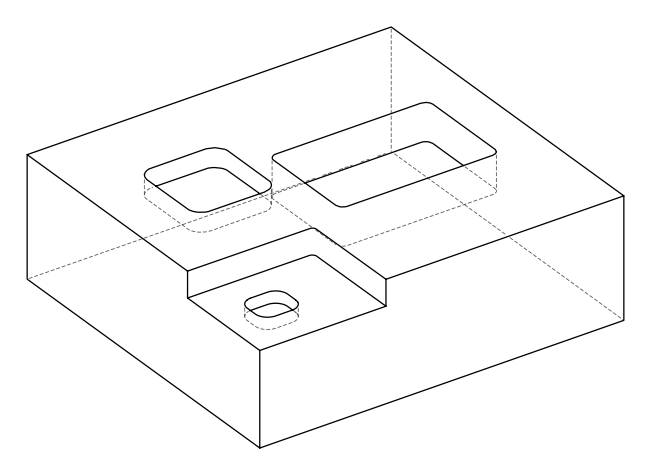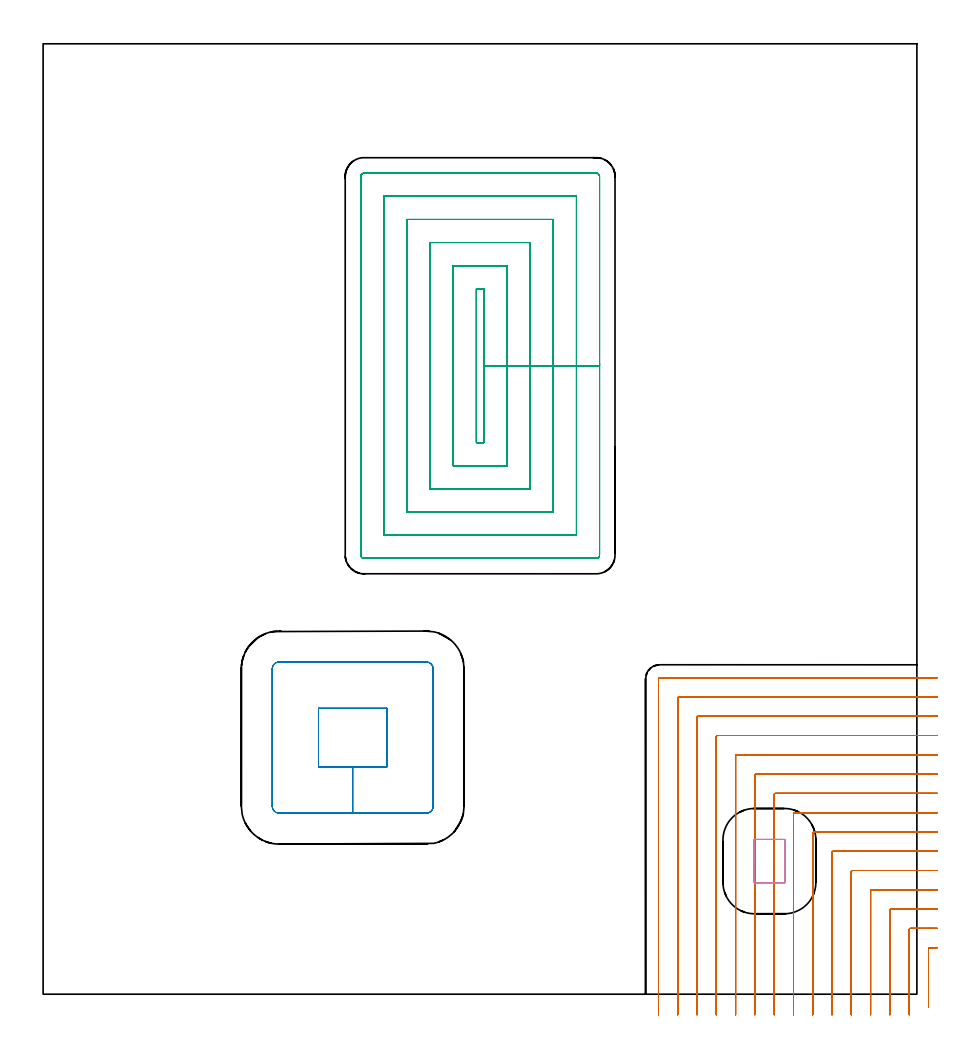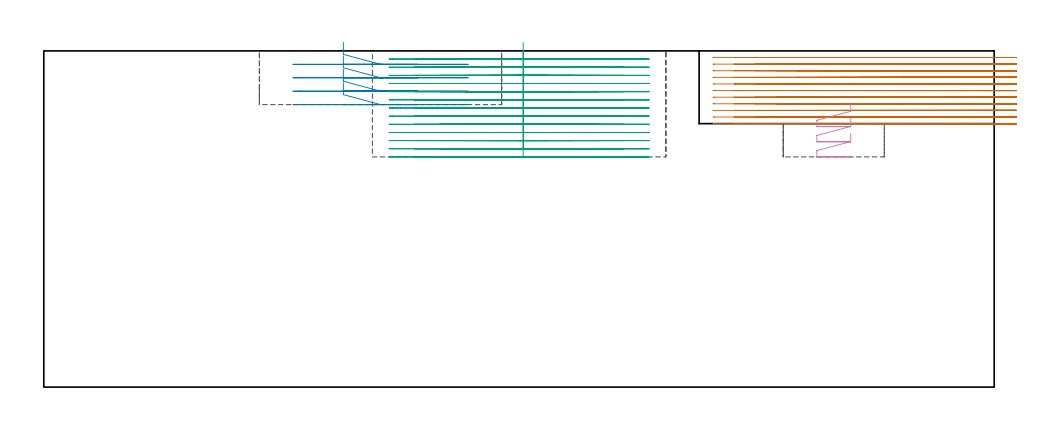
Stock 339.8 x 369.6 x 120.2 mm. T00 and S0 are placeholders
(PLAN: 4 operations, 3 tool changes, 102.8 min)
(1 MILL_CORNER_NOTCH_RECTANGULAR | CORNER_NOTCH_RECTANGULAR | NXT0201_013 | Follow Part, ap 2.5, ae 75% | 48.68 min | 351234 mm3)
(2 MILL_RECTANGULAR_POCKET | POCKET_RECTANGULAR_STRAIGHT | UGT0201_106 | Follow Part, ap 6, ae 75% | 3.34 min | 134135 mm3)
(3 MILL_RECTANGULAR_POCKET_1 | POCKET_RECTANGULAR_STRAIGHT_1 | NXT0201_011 | Follow Part, ap 3, ae 75% | 50.04 min | 641629 mm3)
(4 MILL_RECTANGULAR_POCKET_2 | POCKET_RECTANGULAR_STRAIGHT_2 | UGT0201_106 | Follow Part, ap 6, ae 75% | 0.75 min | 16006 mm3)
(TOOL NXT0201_013 | ENDMILL 10mm | D10 FL30 Z4)
(TOOL UGT0201_106 | End Mill 24 mm | D24 FL25 Z2)
(TOOL NXT0201_011 | ENDMILL 12mm [2P460-1200-NA 1630] | D12 FL38 Z6)
(OP 1 MILL_CORNER_NOTCH_RECTANGULAR)
G17 G21 G94 G90
T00 M6
G54
G17 G0 G90 X347.8 Y18.1 S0 M3
G43 Z130.2 H0
Z117.836
G94 G1 X344.8 F250.
G3 X344.3 Y17.607 R0.5 F500.
G1 Y-2.179
Y-5.179 F250.
G0 Z130.2
X347.8 Y25.6
Z117.836
G1 X344.8
X337.294 F500.
G3 X336.8 Y25.106 R0.5
G1 Y-5.
Y-8. F250.
G0 Z130.2
X347.8 Y33.1
Z117.836
G1 X344.8
X329.794 F500.
G3 X329.3 Y32.606 R0.5
G1 Y-5.
Y-8. F250.
G0 Z130.2
X347.8 Y40.6
Z117.836
G1 X344.8
X322.294 F500.
G3 X321.8 Y40.106 R0.5
G1 Y-5.
Y-8. F250.
G0 Z130.2
X347.8 Y48.1
Z117.836
G1 X344.8
X314.794 F500.
G3 X314.3 Y47.606 R0.5
G1 Y-5.
Y-8. F250.
G0 Z130.2
X347.8 Y55.6
Z117.836
G1 X344.8
X307.295 F500.
G3 X306.8 Y55.105 R0.5
G1 Y-5.
Y-8. F250.
G0 Z130.2
X347.8 Y63.1
Z117.836
G1 X344.8
X299.795 F500.
G3 X299.3 Y62.605 R0.5
G1 Y-5.
Y-8. F250.
G0 Z130.2
X347.8 Y70.6
Z117.836
G1 X344.8
X292.295 F500.
G3 X291.8 Y70.105 R0.5
G1 Y-5.
Y-8. F250.
G0 Z130.2
X347.8 Y78.1
Z117.836
G1 X344.8
X284.796 F500.
G3 X284.3 Y77.604 R0.5
G1 Y-5.
Y-8. F250.
G0 Z130.2
X347.8 Y85.6
Z117.836
G1 X344.8
X277.296 F500.
G3 X276.8 Y85.104 R0.5
G1 Y-5.
Y-8. F250.
G0 Z130.2
X347.8 Y93.1
Z117.836
G1 X344.8
X269.796 F500.
G3 X269.3 Y92.604 R0.5
G1 Y-5.
Y-8. F250.
G0 Z130.2
X347.8 Y100.6
Z117.836
G1 X344.8
X262.296 F500.
G3 X261.8 Y100.104 R0.5
G1 Y-5.
Y-8. F250.
G0 Z130.2
X347.8 Y108.1
Z117.836
G1 X344.8
X254.796 F500.
G3 X254.3 Y107.604 R0.5
G1 Y-5.
Y-8. F250.
G0 Z130.2
X347.8 Y115.6
Z117.836
G1 X344.8
X247.297 F500.
G3 X246.8 Y115.103 R0.5
G1 Y-5.
Y-8. F250.
G0 Z130.2
X347.8 Y123.1
Z117.836
G1 X344.8
X239.797 F500.
G3 X239.3 Y122.603 R0.5
G1 Y-5.
Y-8. F250.
G0 Z130.2
X347.8 Y18.1
Z115.473
G1 X344.8
G3 X344.3 Y17.607 R0.5 F500.
G1 Y-2.179
Y-5.179 F250.
G0 Z130.2
X347.8 Y25.6
Z115.473
G1 X344.8
X337.293 F500.
G3 X336.8 Y25.107 R0.5
G1 Y-5.
Y-8. F250.
G0 Z130.2
X347.8 Y33.1
Z115.473
G1 X344.8
X329.794 F500.
G3 X329.3 Y32.606 R0.5
G1 Y-5.
Y-8. F250.
G0 Z130.2
X347.8 Y40.6
Z115.473
G1 X344.8
X322.294 F500.
G3 X321.8 Y40.106 R0.5
G1 Y-5.
Y-8. F250.
G0 Z130.2
X347.8 Y48.1
Z115.473
G1 X344.8
X314.794 F500.
G3 X314.3 Y47.606 R0.5
G1 Y-5.
Y-8. F250.
G0 Z130.2
X347.8 Y55.6
Z115.473
G1 X344.8
X307.295 F500.
G3 X306.8 Y55.105 R0.5
G1 Y-5.
Y-8. F250.
G0 Z130.2
X347.8 Y63.1
Z115.473
G1 X344.8
X299.795 F500.
G3 X299.3 Y62.605 R0.5
G1 Y-5.
Y-8. F250.
G0 Z130.2
X347.8 Y70.6
Z115.473
G1 X344.8
X292.295 F500.
G3 X291.8 Y70.105 R0.5
G1 Y-5.
Y-8. F250.
G0 Z130.2
X347.8 Y78.1
Z115.473
G1 X344.8
X284.795 F500.
G3 X284.3 Y77.605 R0.5
G1 Y-5.
Y-8. F250.
G0 Z130.2
X347.8 Y85.6
Z115.473
G1 X344.8
X277.296 F500.
G3 X276.8 Y85.104 R0.5
G1 Y-5.
Y-8. F250.
G0 Z130.2
X347.8 Y93.1
Z115.473
G1 X344.8
X269.796 F500.
G3 X269.3 Y92.604 R0.5
G1 Y-5.
Y-8. F250.
G0 Z130.2
X347.8 Y100.6
Z115.473
G1 X344.8
X262.296 F500.
G3 X261.8 Y100.104 R0.5
G1 Y-5.
Y-8. F250.
G0 Z130.2
X347.8 Y108.1
Z115.473
G1 X344.8
X254.796 F500.
G3 X254.3 Y107.604 R0.5
G1 Y-5.
Y-8. F250.
G0 Z130.2
X347.8 Y115.6
Z115.473
G1 X344.8
X247.297 F500.
G3 X246.8 Y115.103 R0.5
G1 Y-5.
Y-8. F250.
G0 Z130.2
X347.8 Y123.1
Z115.473
G1 X344.8
X239.797 F500.
G3 X239.3 Y122.603 R0.5
G1 Y-5.
Y-8. F250.
G0 Z130.2
X347.8 Y18.1
Z113.109
G1 X344.8
G3 X344.3 Y17.607 R0.5 F500.
G1 Y-2.179
Y-5.179 F250.
G0 Z130.2
X347.8 Y25.6
Z113.109
G1 X344.8
X337.293 F500.
G3 X336.8 Y25.107 R0.5
G1 Y-5.
Y-8. F250.
G0 Z130.2
X347.8 Y33.1
Z113.109
G1 X344.8
X329.794 F500.
G3 X329.3 Y32.606 R0.5
G1 Y-5.
Y-8. F250.
G0 Z130.2
X347.8 Y40.6
Z113.109
G1 X344.8
X322.294 F500.
G3 X321.8 Y40.106 R0.5
G1 Y-5.
Y-8. F250.
G0 Z130.2
X347.8 Y48.1
Z113.109
G1 X344.8
X314.794 F500.
G3 X314.3 Y47.606 R0.5
G1 Y-5.
Y-8. F250.
G0 Z130.2
X347.8 Y55.6
Z113.109
G1 X344.8
X307.295 F500.
G3 X306.8 Y55.105 R0.5
G1 Y-5.
Y-8. F250.
G0 Z130.2
X347.8 Y63.1
Z113.109
G1 X344.8
X299.795 F500.
G3 X299.3 Y62.605 R0.5
G1 Y-5.
Y-8. F250.
G0 Z130.2
X347.8 Y70.6
Z113.109
G1 X344.8
X292.295 F500.
G3 X291.8 Y70.105 R0.5
G1 Y-5.
Y-8. F250.
G0 Z130.2
X347.8 Y78.1
Z113.109
G1 X344.8
X284.795 F500.
G3 X284.3 Y77.605 R0.5
G1 Y-5.
Y-8. F250.
G0 Z130.2
X347.8 Y85.6
Z113.109
G1 X344.8
X277.296 F500.
G3 X276.8 Y85.104 R0.5
G1 Y-5.
Y-8. F250.
G0 Z130.2
X347.8 Y93.1
Z113.109
G1 X344.8
X269.796 F500.
G3 X269.3 Y92.604 R0.5
G1 Y-5.
Y-8. F250.
G0 Z130.2
X347.8 Y100.6
Z113.109
G1 X344.8
X262.296 F500.
G3 X261.8 Y100.104 R0.5
G1 Y-5.
Y-8. F250.
G0 Z130.2
X347.8 Y108.1
Z113.109
G1 X344.8
X254.796 F500.
G3 X254.3 Y107.604 R0.5
G1 Y-5.
Y-8. F250.
G0 Z130.2
X347.8 Y115.6
Z113.109
G1 X344.8
X247.297 F500.
G3 X246.8 Y115.103 R0.5
G1 Y-5.
Y-8. F250.
G0 Z130.2
X347.8 Y123.1
Z113.109
G1 X344.8
X239.797 F500.
G3 X239.3 Y122.603 R0.5
G1 Y-5.
Y-8. F250.
G0 Z130.2
X347.8 Y18.1
Z110.745
G1 X344.8
G3 X344.3 Y17.607 R0.5 F500.
G1 Y-2.179
Y-5.179 F250.
G0 Z130.2
X347.8 Y25.6
Z110.745
G1 X344.8
X337.293 F500.
G3 X336.8 Y25.107 R0.5
G1 Y-5.
Y-8. F250.
G0 Z130.2
X347.8 Y33.1
Z110.745
G1 X344.8
X329.794 F500.
G3 X329.3 Y32.606 R0.5
G1 Y-5.
Y-8. F250.
G0 Z130.2
X347.8 Y40.6
Z110.745
G1 X344.8
X322.294 F500.
G3 X321.8 Y40.106 R0.5
G1 Y-5.
Y-8. F250.
G0 Z130.2
X347.8 Y48.1
Z110.745
G1 X344.8
X314.794 F500.
G3 X314.3 Y47.606 R0.5
G1 Y-5.
Y-8. F250.
G0 Z130.2
X347.8 Y55.6
Z110.745
G1 X344.8
X307.295 F500.
G3 X306.8 Y55.105 R0.5
G1 Y-5.
Y-8. F250.
G0 Z130.2
X347.8 Y63.1
Z110.745
G1 X344.8
X299.795 F500.
G3 X299.3 Y62.605 R0.5
G1 Y-5.
Y-8. F250.
G0 Z130.2
X347.8 Y70.6
Z110.745
G1 X344.8
X292.295 F500.
G3 X291.8 Y70.105 R0.5
G1 Y-5.
Y-8. F250.
G0 Z130.2
X347.8 Y78.1
Z110.745
G1 X344.8
X284.795 F500.
G3 X284.3 Y77.605 R0.5
G1 Y-5.
Y-8. F250.
G0 Z130.2
X347.8 Y85.6
Z110.745
G1 X344.8
X277.296 F500.
G3 X276.8 Y85.104 R0.5
G1 Y-5.
Y-8. F250.
G0 Z130.2
X347.8 Y93.1
Z110.745
G1 X344.8
X269.796 F500.
G3 X269.3 Y92.604 R0.5
G1 Y-5.
Y-8. F250.
G0 Z130.2
X347.8 Y100.6
Z110.745
G1 X344.8
X262.296 F500.
G3 X261.8 Y100.104 R0.5
G1 Y-5.
Y-8. F250.
G0 Z130.2
X347.8 Y108.1
Z110.745
G1 X344.8
X254.796 F500.
G3 X254.3 Y107.604 R0.5
G1 Y-5.
Y-8. F250.
G0 Z130.2
X347.8 Y115.6
Z110.745
G1 X344.8
X247.297 F500.
G3 X246.8 Y115.103 R0.5
G1 Y-5.
Y-8. F250.
G0 Z130.2
X347.8 Y123.1
Z110.745
G1 X344.8
X239.797 F500.
G3 X239.3 Y122.603 R0.5
G1 Y-5.
Y-8. F250.
G0 Z130.2
X347.8 Y18.1
Z108.382
G1 X344.8
G3 X344.3 Y17.607 R0.5 F500.
G1 Y-2.179
Y-5.179 F250.
G0 Z130.2
X347.8 Y25.6
Z108.382
G1 X344.8
X337.293 F500.
G3 X336.8 Y25.107 R0.5
G1 Y-5.
Y-8. F250.
G0 Z130.2
X347.8 Y33.1
Z108.382
G1 X344.8
X329.794 F500.
G3 X329.3 Y32.606 R0.5
G1 Y-5.
Y-8. F250.
G0 Z130.2
X347.8 Y40.6
Z108.382
G1 X344.8
X322.294 F500.
G3 X321.8 Y40.106 R0.5
G1 Y-5.
Y-8. F250.
G0 Z130.2
X347.8 Y48.1
Z108.382
G1 X344.8
X314.794 F500.
G3 X314.3 Y47.606 R0.5
G1 Y-5.
Y-8. F250.
G0 Z130.2
X347.8 Y55.6
Z108.382
G1 X344.8
X307.295 F500.
G3 X306.8 Y55.105 R0.5
G1 Y-5.
Y-8. F250.
G0 Z130.2
X347.8 Y63.1
Z108.382
G1 X344.8
X299.795 F500.
G3 X299.3 Y62.605 R0.5
G1 Y-5.
Y-8. F250.
G0 Z130.2
X347.8 Y70.6
Z108.382
G1 X344.8
X292.295 F500.
G3 X291.8 Y70.105 R0.5
G1 Y-5.
Y-8. F250.
G0 Z130.2
X347.8 Y78.1
Z108.382
G1 X344.8
X284.795 F500.
G3 X284.3 Y77.605 R0.5
G1 Y-5.
Y-8. F250.
G0 Z130.2
X347.8 Y85.6
Z108.382
G1 X344.8
X277.296 F500.
G3 X276.8 Y85.104 R0.5
G1 Y-5.
Y-8. F250.
G0 Z130.2
X347.8 Y93.1
Z108.382
G1 X344.8
X269.796 F500.
G3 X269.3 Y92.604 R0.5
G1 Y-5.
Y-8. F250.
G0 Z130.2
X347.8 Y100.6
Z108.382
G1 X344.8
X262.296 F500.
G3 X261.8 Y100.104 R0.5
G1 Y-5.
Y-8. F250.
G0 Z130.2
X347.8 Y108.1
Z108.382
G1 X344.8
X254.796 F500.
G3 X254.3 Y107.604 R0.5
G1 Y-5.
Y-8. F250.
G0 Z130.2
X347.8 Y115.6
Z108.382
G1 X344.8
X247.297 F500.
G3 X246.8 Y115.103 R0.5
G1 Y-5.
Y-8. F250.
G0 Z130.2
X347.8 Y123.1
Z108.382
G1 X344.8
X239.797 F500.
G3 X239.3 Y122.603 R0.5
G1 Y-5.
Y-8. F250.
G0 Z130.2
X347.8 Y18.1
Z106.018
G1 X344.8
G3 X344.3 Y17.607 R0.5 F500.
G1 Y-2.179
Y-5.179 F250.
G0 Z130.2
X347.8 Y25.6
Z106.018
G1 X344.8
X337.293 F500.
G3 X336.8 Y25.107 R0.5
G1 Y-5.
Y-8. F250.
G0 Z130.2
X347.8 Y33.1
Z106.018
G1 X344.8
X329.794 F500.
G3 X329.3 Y32.606 R0.5
G1 Y-5.
Y-8. F250.
G0 Z130.2
X347.8 Y40.6
Z106.018
G1 X344.8
X322.294 F500.
G3 X321.8 Y40.106 R0.5
G1 Y-5.
Y-8. F250.
G0 Z130.2
X347.8 Y48.1
Z106.018
G1 X344.8
X314.794 F500.
G3 X314.3 Y47.606 R0.5
G1 Y-5.
Y-8. F250.
G0 Z130.2
X347.8 Y55.6
Z106.018
G1 X344.8
X307.295 F500.
G3 X306.8 Y55.105 R0.5
G1 Y-5.
Y-8. F250.
G0 Z130.2
X347.8 Y63.1
Z106.018
G1 X344.8
X299.795 F500.
G3 X299.3 Y62.605 R0.5
G1 Y-5.
Y-8. F250.
G0 Z130.2
X347.8 Y70.6
Z106.018
G1 X344.8
X292.295 F500.
G3 X291.8 Y70.105 R0.5
G1 Y-5.
Y-8. F250.
G0 Z130.2
X347.8 Y78.1
Z106.018
G1 X344.8
X284.795 F500.
G3 X284.3 Y77.605 R0.5
G1 Y-5.
Y-8. F250.
G0 Z130.2
X347.8 Y85.6
Z106.018
G1 X344.8
X277.296 F500.
G3 X276.8 Y85.104 R0.5
G1 Y-5.
Y-8. F250.
G0 Z130.2
X347.8 Y93.1
Z106.018
G1 X344.8
X269.796 F500.
G3 X269.3 Y92.604 R0.5
G1 Y-5.
Y-8. F250.
G0 Z130.2
X347.8 Y100.6
Z106.018
G1 X344.8
X262.296 F500.
G3 X261.8 Y100.104 R0.5
G1 Y-5.
Y-8. F250.
G0 Z130.2
X347.8 Y108.1
Z106.018
G1 X344.8
X254.796 F500.
G3 X254.3 Y107.604 R0.5
G1 Y-5.
Y-8. F250.
G0 Z130.2
X347.8 Y115.6
Z106.018
G1 X344.8
X247.297 F500.
G3 X246.8 Y115.103 R0.5
G1 Y-5.
Y-8. F250.
G0 Z130.2
X347.8 Y123.1
Z106.018
G1 X344.8
X239.797 F500.
G3 X239.3 Y122.603 R0.5
G1 Y-5.
Y-8. F250.
G0 Z130.2
X347.8 Y18.1
Z103.655
G1 X344.8
G3 X344.3 Y17.607 R0.5 F500.
G1 Y-2.179
Y-5.179 F250.
G0 Z130.2
X347.8 Y25.6
Z103.655
G1 X344.8
X337.293 F500.
G3 X336.8 Y25.107 R0.5
G1 Y-5.
Y-8. F250.
G0 Z130.2
X347.8 Y33.1
Z103.655
G1 X344.8
X329.794 F500.
G3 X329.3 Y32.606 R0.5
G1 Y-5.
Y-8. F250.
G0 Z130.2
X347.8 Y40.6
Z103.655
G1 X344.8
X322.294 F500.
G3 X321.8 Y40.106 R0.5
G1 Y-5.
Y-8. F250.
G0 Z130.2
X347.8 Y48.1
Z103.655
G1 X344.8
X314.794 F500.
G3 X314.3 Y47.606 R0.5
G1 Y-5.
Y-8. F250.
G0 Z130.2
X347.8 Y55.6
Z103.655
G1 X344.8
X307.295 F500.
G3 X306.8 Y55.105 R0.5
G1 Y-5.
Y-8. F250.
G0 Z130.2
X347.8 Y63.1
Z103.655
G1 X344.8
X299.795 F500.
G3 X299.3 Y62.605 R0.5
G1 Y-5.
Y-8. F250.
G0 Z130.2
X347.8 Y70.6
Z103.655
G1 X344.8
X292.295 F500.
G3 X291.8 Y70.105 R0.5
G1 Y-5.
Y-8. F250.
G0 Z130.2
X347.8 Y78.1
Z103.655
G1 X344.8
X284.795 F500.
G3 X284.3 Y77.605 R0.5
G1 Y-5.
Y-8. F250.
G0 Z130.2
X347.8 Y85.6
Z103.655
G1 X344.8
X277.296 F500.
G3 X276.8 Y85.104 R0.5
G1 Y-5.
Y-8. F250.
G0 Z130.2
X347.8 Y93.1
Z103.655
G1 X344.8
X269.796 F500.
G3 X269.3 Y92.604 R0.5
G1 Y-5.
Y-8. F250.
G0 Z130.2
X347.8 Y100.6
Z103.655
G1 X344.8
X262.296 F500.
G3 X261.8 Y100.104 R0.5
G1 Y-5.
Y-8. F250.
G0 Z130.2
X347.8 Y108.1
Z103.655
G1 X344.8
X254.796 F500.
G3 X254.3 Y107.604 R0.5
G1 Y-5.
Y-8. F250.
G0 Z130.2
X347.8 Y115.6
Z103.655
G1 X344.8
X247.297 F500.
G3 X246.8 Y115.103 R0.5
G1 Y-5.
Y-8. F250.
G0 Z130.2
X347.8 Y123.1
Z103.655
G1 X344.8
X239.797 F500.
G3 X239.3 Y122.603 R0.5
G1 Y-5.
Y-8. F250.
G0 Z130.2
X347.8 Y18.1
Z101.291
G1 X344.8
G3 X344.3 Y17.607 R0.5 F500.
G1 Y-2.179
Y-5.179 F250.
G0 Z130.2
X347.8 Y25.6
Z101.291
G1 X344.8
X337.293 F500.
G3 X336.8 Y25.107 R0.5
G1 Y-5.
Y-8. F250.
G0 Z130.2
X347.8 Y33.1
Z101.291
G1 X344.8
X329.794 F500.
G3 X329.3 Y32.606 R0.5
G1 Y-5.
Y-8. F250.
G0 Z130.2
X347.8 Y40.6
Z101.291
G1 X344.8
X322.294 F500.
G3 X321.8 Y40.106 R0.5
G1 Y-5.
Y-8. F250.
G0 Z130.2
X347.8 Y48.1
Z101.291
G1 X344.8
X314.794 F500.
G3 X314.3 Y47.606 R0.5
G1 Y-5.
Y-8. F250.
G0 Z130.2
X347.8 Y55.6
Z101.291
G1 X344.8
X307.295 F500.
G3 X306.8 Y55.105 R0.5
G1 Y-5.
Y-8. F250.
G0 Z130.2
X347.8 Y63.1
Z101.291
G1 X344.8
X299.795 F500.
G3 X299.3 Y62.605 R0.5
G1 Y-5.
Y-8. F250.
G0 Z130.2
X347.8 Y70.6
Z101.291
G1 X344.8
X292.295 F500.
G3 X291.8 Y70.105 R0.5
G1 Y-5.
Y-8. F250.
G0 Z130.2
X347.8 Y78.1
Z101.291
G1 X344.8
X284.795 F500.
G3 X284.3 Y77.605 R0.5
G1 Y-5.
Y-8. F250.
G0 Z130.2
X347.8 Y85.6
Z101.291
G1 X344.8
X277.296 F500.
G3 X276.8 Y85.104 R0.5
G1 Y-5.
Y-8. F250.
G0 Z130.2
X347.8 Y93.1
Z101.291
G1 X344.8
X269.796 F500.
G3 X269.3 Y92.604 R0.5
G1 Y-5.
Y-8. F250.
G0 Z130.2
X347.8 Y100.6
Z101.291
G1 X344.8
X262.296 F500.
G3 X261.8 Y100.104 R0.5
G1 Y-5.
Y-8. F250.
G0 Z130.2
X347.8 Y108.1
Z101.291
G1 X344.8
X254.796 F500.
G3 X254.3 Y107.604 R0.5
G1 Y-5.
Y-8. F250.
G0 Z130.2
X347.8 Y115.6
Z101.291
G1 X344.8
X247.297 F500.
G3 X246.8 Y115.103 R0.5
G1 Y-5.
Y-8. F250.
G0 Z130.2
X347.8 Y123.1
Z101.291
G1 X344.8
X239.797 F500.
G3 X239.3 Y122.603 R0.5
G1 Y-5.
Y-8. F250.
G0 Z130.2
X347.8 Y18.1
Z98.927
G1 X344.8
G3 X344.3 Y17.607 R0.5 F500.
G1 Y-2.179
Y-5.179 F250.
G0 Z130.2
X347.8 Y25.6
Z98.927
G1 X344.8
X337.293 F500.
G3 X336.8 Y25.107 R0.5
G1 Y-5.
Y-8. F250.
G0 Z130.2
X347.8 Y33.1
Z98.927
G1 X344.8
X329.794 F500.
G3 X329.3 Y32.606 R0.5
G1 Y-5.
Y-8. F250.
G0 Z130.2
X347.8 Y40.6
Z98.927
G1 X344.8
X322.294 F500.
G3 X321.8 Y40.106 R0.5
G1 Y-5.
Y-8. F250.
G0 Z130.2
X347.8 Y48.1
Z98.927
G1 X344.8
X314.794 F500.
G3 X314.3 Y47.606 R0.5
G1 Y-5.
Y-8. F250.
G0 Z130.2
X347.8 Y55.6
Z98.927
G1 X344.8
X307.295 F500.
G3 X306.8 Y55.105 R0.5
G1 Y-5.
Y-8. F250.
G0 Z130.2
X347.8 Y63.1
Z98.927
G1 X344.8
X299.795 F500.
G3 X299.3 Y62.605 R0.5
G1 Y-5.
Y-8. F250.
G0 Z130.2
X347.8 Y70.6
Z98.927
G1 X344.8
X292.295 F500.
G3 X291.8 Y70.105 R0.5
G1 Y-5.
Y-8. F250.
G0 Z130.2
X347.8 Y78.1
Z98.927
G1 X344.8
X284.795 F500.
G3 X284.3 Y77.605 R0.5
G1 Y-5.
Y-8. F250.
G0 Z130.2
X347.8 Y85.6
Z98.927
G1 X344.8
X277.296 F500.
G3 X276.8 Y85.104 R0.5
G1 Y-5.
Y-8. F250.
G0 Z130.2
X347.8 Y93.1
Z98.927
G1 X344.8
X269.796 F500.
G3 X269.3 Y92.604 R0.5
G1 Y-5.
Y-8. F250.
G0 Z130.2
X347.8 Y100.6
Z98.927
G1 X344.8
X262.296 F500.
G3 X261.8 Y100.104 R0.5
G1 Y-5.
Y-8. F250.
G0 Z130.2
X347.8 Y108.1
Z98.927
G1 X344.8
X254.796 F500.
G3 X254.3 Y107.604 R0.5
G1 Y-5.
Y-8. F250.
G0 Z130.2
X347.8 Y115.6
Z98.927
G1 X344.8
X247.297 F500.
G3 X246.8 Y115.103 R0.5
G1 Y-5.
Y-8. F250.
G0 Z130.2
X347.8 Y123.1
Z98.927
G1 X344.8
X239.797 F500.
G3 X239.3 Y122.603 R0.5
G1 Y-5.
Y-8. F250.
G0 Z130.2
X347.8 Y18.1
Z96.564
G1 X344.8
G3 X344.3 Y17.607 R0.5 F500.
G1 Y-2.179
Y-5.179 F250.
G0 Z130.2
X347.8 Y25.6
Z96.564
G1 X344.8
X337.293 F500.
G3 X336.8 Y25.107 R0.5
G1 Y-5.
Y-8. F250.
G0 Z130.2
X347.8 Y33.1
Z96.564
G1 X344.8
X329.794 F500.
G3 X329.3 Y32.606 R0.5
G1 Y-5.
Y-8. F250.
G0 Z130.2
X347.8 Y40.6
Z96.564
G1 X344.8
X322.294 F500.
G3 X321.8 Y40.106 R0.5
G1 Y-5.
Y-8. F250.
G0 Z130.2
X347.8 Y48.1
Z96.564
G1 X344.8
X314.794 F500.
G3 X314.3 Y47.606 R0.5
G1 Y-5.
Y-8. F250.
G0 Z130.2
X347.8 Y55.6
Z96.564
G1 X344.8
X307.295 F500.
G3 X306.8 Y55.105 R0.5
G1 Y-5.
Y-8. F250.
G0 Z130.2
X347.8 Y63.1
Z96.564
G1 X344.8
X299.795 F500.
G3 X299.3 Y62.605 R0.5
G1 Y-5.
Y-8. F250.
G0 Z130.2
X347.8 Y70.6
Z96.564
G1 X344.8
X292.295 F500.
G3 X291.8 Y70.105 R0.5
G1 Y-5.
Y-8. F250.
G0 Z130.2
X347.8 Y78.1
Z96.564
G1 X344.8
X284.795 F500.
G3 X284.3 Y77.605 R0.5
G1 Y-5.
Y-8. F250.
G0 Z130.2
X347.8 Y85.6
Z96.564
G1 X344.8
X277.296 F500.
G3 X276.8 Y85.104 R0.5
G1 Y-5.
Y-8. F250.
G0 Z130.2
X347.8 Y93.1
Z96.564
G1 X344.8
X269.796 F500.
G3 X269.3 Y92.604 R0.5
G1 Y-5.
Y-8. F250.
G0 Z130.2
X347.8 Y100.6
Z96.564
G1 X344.8
X262.296 F500.
G3 X261.8 Y100.104 R0.5
G1 Y-5.
Y-8. F250.
G0 Z130.2
X347.8 Y108.1
Z96.564
G1 X344.8
X254.796 F500.
G3 X254.3 Y107.604 R0.5
G1 Y-5.
Y-8. F250.
G0 Z130.2
X347.8 Y115.6
Z96.564
G1 X344.8
X247.297 F500.
G3 X246.8 Y115.103 R0.5
G1 Y-5.
Y-8. F250.
G0 Z130.2
X347.8 Y123.1
Z96.564
G1 X344.8
X239.797 F500.
G3 X239.3 Y122.603 R0.5
G1 Y-5.
Y-8. F250.
G0 Z130.2
X347.8 Y18.1
Z94.2
G1 X344.8
G3 X344.3 Y17.607 R0.5 F500.
G1 Y-2.179
Y-5.179 F250.
G0 Z130.2
X347.8 Y25.6
Z94.2
G1 X344.8
X337.293 F500.
G3 X336.8 Y25.107 R0.5
G1 Y-5.
Y-8. F250.
G0 Z130.2
X347.8 Y33.1
Z94.2
G1 X344.8
X329.794 F500.
G3 X329.3 Y32.606 R0.5
G1 Y-5.
Y-8. F250.
G0 Z130.2
X347.8 Y40.6
Z94.2
G1 X344.8
X322.294 F500.
G3 X321.8 Y40.106 R0.5
G1 Y-5.
Y-8. F250.
G0 Z130.2
X347.8 Y48.1
Z94.2
G1 X344.8
X314.794 F500.
G3 X314.3 Y47.606 R0.5
G1 Y-5.
Y-8. F250.
G0 Z130.2
X347.8 Y55.6
Z94.2
G1 X344.8
X307.295 F500.
G3 X306.8 Y55.105 R0.5
G1 Y-5.
Y-8. F250.
G0 Z130.2
X347.8 Y63.1
Z94.2
G1 X344.8
X299.795 F500.
G3 X299.3 Y62.605 R0.5
G1 Y-5.
Y-8. F250.
G0 Z130.2
X347.8 Y70.6
Z94.2
G1 X344.8
X292.295 F500.
G3 X291.8 Y70.105 R0.5
G1 Y-5.
Y-8. F250.
G0 Z130.2
X347.8 Y78.1
Z94.2
G1 X344.8
X284.795 F500.
G3 X284.3 Y77.605 R0.5
G1 Y-5.
Y-8. F250.
G0 Z130.2
X347.8 Y85.6
Z94.2
G1 X344.8
X277.296 F500.
G3 X276.8 Y85.104 R0.5
G1 Y-5.
Y-8. F250.
G0 Z130.2
X347.8 Y93.1
Z94.2
G1 X344.8
X269.796 F500.
G3 X269.3 Y92.604 R0.5
G1 Y-5.
Y-8. F250.
G0 Z130.2
X347.8 Y100.6
Z94.2
G1 X344.8
X262.296 F500.
G3 X261.8 Y100.104 R0.5
G1 Y-5.
Y-8. F250.
G0 Z130.2
X347.8 Y108.1
Z94.2
G1 X344.8
X254.796 F500.
G3 X254.3 Y107.604 R0.5
G1 Y-5.
Y-8. F250.
G0 Z130.2
X347.8 Y115.6
Z94.2
G1 X344.8
X247.297 F500.
G3 X246.8 Y115.103 R0.5
G1 Y-5.
Y-8. F250.
G0 Z130.2
X347.8 Y123.1
Z94.2
G1 X344.8
X239.797 F500.
G3 X239.3 Y122.603 R0.5
G1 Y-5.
Y-8. F250.
G0 Z130.2
M5
M2
(OP 2 MILL_RECTANGULAR_POCKET)
G17 G21 G94 G90
T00 M6
G54
G17 G0 G90 X107.1 Y104.21 S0 M3
G43 Z130.2 H0
Z123.2
G94 G1 Y88.4 Z118.964 F250.
X120.4 Z115.4
X133.7 F500.
Y111.2
X107.1
Y88.4
X120.4
Y70.4
X149.
G3 X151.7 Y73.1 R2.7
G1 Y126.5
G3 X149. Y129.2 R2.7
G1 X91.8
G3 X89.1 Y126.5 R2.7
G1 Y73.1
G3 X91.8 Y70.4 R2.7
G1 X120.4
X121.4
G0 X107.1 Y104.21 Z118.4
G1 Y88.4 Z114.164 F250.
X120.4 Z110.6
X133.7 F500.
Y111.2
X107.1
Y88.4
X120.4
Y70.4
X149.
G3 X151.7 Y73.1 R2.7
G1 Y126.5
G3 X149. Y129.2 R2.7
G1 X91.8
G3 X89.1 Y126.5 R2.7
G1 Y73.1
G3 X91.8 Y70.4 R2.7
G1 X120.4
X121.4
G0 X107.1 Y104.21 Z113.6
G1 Y88.4 Z109.364 F250.
X120.4 Z105.8
X133.7 F500.
Y111.2
X107.1
Y88.4
X120.4
Y70.4
X149.
G3 X151.7 Y73.1 R2.7
G1 Y126.5
G3 X149. Y129.2 R2.7
G1 X91.8
G3 X89.1 Y126.5 R2.7
G1 Y73.1
G3 X91.8 Y70.4 R2.7
G1 X120.4
X121.4
G0 X107.1 Y104.21 Z108.8
G1 Y88.4 Z104.564 F250.
X120.4 Z101.
X133.7 F500.
Y111.2
X107.1
Y88.4
X120.4
Y70.4
X149.
G3 X151.7 Y73.1 R2.7
G1 Y126.5
G3 X149. Y129.2 R2.7
G1 X91.8
G3 X89.1 Y126.5 R2.7
G1 Y73.1
G3 X91.8 Y70.4 R2.7
G1 X120.4
X121.4
G0 Z130.2
M5
M2
(OP 3 MILL_RECTANGULAR_POCKET_1)
G17 G21 G94 G90
T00 M6
G54
G17 G0 G90 X171.4 Y222.324 S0 M3
G43 Z130.2 H1
Z123.2
G94 G1 Y244.4 Z117.285 F250.
Y274.3 F500.
X168.5
Y214.5
X171.4
Y244.4
X180.4
Y283.3
X159.5
Y205.5
X180.4
Y244.4
X189.4
Y292.3
X150.5
Y196.5
X189.4
Y244.4
X198.4
Y301.3
X141.5
Y187.5
X198.4
Y244.4
X207.4
Y310.3
X132.5
Y178.5
X207.4
Y244.4
X216.4
Y318.
G3 X215.1 Y319.3 R1.3
G1 X124.8
G3 X123.5 Y318. R1.3
G1 Y170.8
G3 X124.8 Y169.5 R1.3
G1 X215.1
G3 X216.4 Y170.8 R1.3
G1 Y244.4
Y245.4
G0 X171.4 Y222.324 Z120.285
G1 Y244.4 Z114.369 F250.
Y274.3 F500.
X168.5
Y214.5
X171.4
Y244.4
X180.4
Y283.3
X159.5
Y205.5
X180.4
Y244.4
X189.4
Y292.3
X150.5
Y196.5
X189.4
Y244.4
X198.4
Y301.3
X141.5
Y187.5
X198.4
Y244.4
X207.4
Y310.3
X132.5
Y178.5
X207.4
Y244.4
X216.4
Y318.
G3 X215.1 Y319.3 R1.3
G1 X124.8
G3 X123.5 Y318. R1.3
G1 Y170.8
G3 X124.8 Y169.5 R1.3
G1 X215.1
G3 X216.4 Y170.8 R1.3
G1 Y244.4
Y245.4
G0 X171.4 Y222.324 Z117.369
G1 Y244.4 Z111.454 F250.
Y274.3 F500.
X168.5
Y214.5
X171.4
Y244.4
X180.4
Y283.3
X159.5
Y205.5
X180.4
Y244.4
X189.4
Y292.3
X150.5
Y196.5
X189.4
Y244.4
X198.4
Y301.3
X141.5
Y187.5
X198.4
Y244.4
X207.4
Y310.3
X132.5
Y178.5
X207.4
Y244.4
X216.4
Y318.
G3 X215.1 Y319.3 R1.3
G1 X124.8
G3 X123.5 Y318. R1.3
G1 Y170.8
G3 X124.8 Y169.5 R1.3
G1 X215.1
G3 X216.4 Y170.8 R1.3
G1 Y244.4
Y245.4
G0 X171.4 Y222.324 Z114.454
G1 Y244.4 Z108.538 F250.
Y274.3 F500.
X168.5
Y214.5
X171.4
Y244.4
X180.4
Y283.3
X159.5
Y205.5
X180.4
Y244.4
X189.4
Y292.3
X150.5
Y196.5
X189.4
Y244.4
X198.4
Y301.3
X141.5
Y187.5
X198.4
Y244.4
X207.4
Y310.3
X132.5
Y178.5
X207.4
Y244.4
X216.4
Y318.
G3 X215.1 Y319.3 R1.3
G1 X124.8
G3 X123.5 Y318. R1.3
G1 Y170.8
G3 X124.8 Y169.5 R1.3
G1 X215.1
G3 X216.4 Y170.8 R1.3
G1 Y244.4
Y245.4
G0 X171.4 Y222.324 Z111.538
G1 Y244.4 Z105.623 F250.
Y274.3 F500.
X168.5
Y214.5
X171.4
Y244.4
X180.4
Y283.3
X159.5
Y205.5
X180.4
Y244.4
X189.4
Y292.3
X150.5
Y196.5
X189.4
Y244.4
X198.4
Y301.3
X141.5
Y187.5
X198.4
Y244.4
X207.4
Y310.3
X132.5
Y178.5
X207.4
Y244.4
X216.4
Y318.
G3 X215.1 Y319.3 R1.3
G1 X124.8
G3 X123.5 Y318. R1.3
G1 Y170.8
G3 X124.8 Y169.5 R1.3
G1 X215.1
G3 X216.4 Y170.8 R1.3
G1 Y244.4
Y245.4
G0 X171.4 Y222.324 Z108.623
G1 Y244.4 Z102.708 F250.
Y274.3 F500.
X168.5
Y214.5
X171.4
Y244.4
X180.4
Y283.3
X159.5
Y205.5
X180.4
Y244.4
X189.4
Y292.3
X150.5
Y196.5
X189.4
Y244.4
X198.4
Y301.3
X141.5
Y187.5
X198.4
Y244.4
X207.4
Y310.3
X132.5
Y178.5
X207.4
Y244.4
X216.4
Y318.
G3 X215.1 Y319.3 R1.3
G1 X124.8
G3 X123.5 Y318. R1.3
G1 Y170.8
G3 X124.8 Y169.5 R1.3
G1 X215.1
G3 X216.4 Y170.8 R1.3
G1 Y244.4
Y245.4
G0 X171.4 Y222.324 Z105.708
G1 Y244.4 Z99.792 F250.
Y274.3 F500.
X168.5
Y214.5
X171.4
Y244.4
X180.4
Y283.3
X159.5
Y205.5
X180.4
Y244.4
X189.4
Y292.3
X150.5
Y196.5
X189.4
Y244.4
X198.4
Y301.3
X141.5
Y187.5
X198.4
Y244.4
X207.4
Y310.3
X132.5
Y178.5
X207.4
Y244.4
X216.4
Y318.
G3 X215.1 Y319.3 R1.3
G1 X124.8
G3 X123.5 Y318. R1.3
G1 Y170.8
G3 X124.8 Y169.5 R1.3
G1 X215.1
G3 X216.4 Y170.8 R1.3
G1 Y244.4
Y245.4
G0 X171.4 Y222.324 Z102.792
G1 Y244.4 Z96.877 F250.
Y274.3 F500.
X168.5
Y214.5
X171.4
Y244.4
X180.4
Y283.3
X159.5
Y205.5
X180.4
Y244.4
X189.4
Y292.3
X150.5
Y196.5
X189.4
Y244.4
X198.4
Y301.3
X141.5
Y187.5
X198.4
Y244.4
X207.4
Y310.3
X132.5
Y178.5
X207.4
Y244.4
X216.4
Y318.
G3 X215.1 Y319.3 R1.3
G1 X124.8
G3 X123.5 Y318. R1.3
G1 Y170.8
G3 X124.8 Y169.5 R1.3
G1 X215.1
G3 X216.4 Y170.8 R1.3
G1 Y244.4
Y245.4
G0 X171.4 Y222.324 Z99.877
G1 Y244.4 Z93.962 F250.
Y274.3 F500.
X168.5
Y214.5
X171.4
Y244.4
X180.4
Y283.3
X159.5
Y205.5
X180.4
Y244.4
X189.4
Y292.3
X150.5
Y196.5
X189.4
Y244.4
X198.4
Y301.3
X141.5
Y187.5
X198.4
Y244.4
X207.4
Y310.3
X132.5
Y178.5
X207.4
Y244.4
X216.4
Y318.
G3 X215.1 Y319.3 R1.3
G1 X124.8
G3 X123.5 Y318. R1.3
G1 Y170.8
G3 X124.8 Y169.5 R1.3
G1 X215.1
G3 X216.4 Y170.8 R1.3
G1 Y244.4
Y245.4
G0 X171.4 Y222.324 Z96.962
G1 Y244.4 Z91.046 F250.
Y274.3 F500.
X168.5
Y214.5
X171.4
Y244.4
X180.4
Y283.3
X159.5
Y205.5
X180.4
Y244.4
X189.4
Y292.3
X150.5
Y196.5
X189.4
Y244.4
X198.4
Y301.3
X141.5
Y187.5
X198.4
Y244.4
X207.4
Y310.3
X132.5
Y178.5
X207.4
Y244.4
X216.4
Y318.
G3 X215.1 Y319.3 R1.3
G1 X124.8
G3 X123.5 Y318. R1.3
G1 Y170.8
G3 X124.8 Y169.5 R1.3
G1 X215.1
G3 X216.4 Y170.8 R1.3
G1 Y244.4
Y245.4
G0 X171.4 Y222.324 Z94.046
G1 Y244.4 Z88.131 F250.
Y274.3 F500.
X168.5
Y214.5
X171.4
Y244.4
X180.4
Y283.3
X159.5
Y205.5
X180.4
Y244.4
X189.4
Y292.3
X150.5
Y196.5
X189.4
Y244.4
X198.4
Y301.3
X141.5
Y187.5
X198.4
Y244.4
X207.4
Y310.3
X132.5
Y178.5
X207.4
Y244.4
X216.4
Y318.
G3 X215.1 Y319.3 R1.3
G1 X124.8
G3 X123.5 Y318. R1.3
G1 Y170.8
G3 X124.8 Y169.5 R1.3
G1 X215.1
G3 X216.4 Y170.8 R1.3
G1 Y244.4
Y245.4
G0 X171.4 Y222.324 Z91.131
G1 Y244.4 Z85.215 F250.
Y274.3 F500.
X168.5
Y214.5
X171.4
Y244.4
X180.4
Y283.3
X159.5
Y205.5
X180.4
Y244.4
X189.4
Y292.3
X150.5
Y196.5
X189.4
Y244.4
X198.4
Y301.3
X141.5
Y187.5
X198.4
Y244.4
X207.4
Y310.3
X132.5
Y178.5
X207.4
Y244.4
X216.4
Y318.
G3 X215.1 Y319.3 R1.3
G1 X124.8
G3 X123.5 Y318. R1.3
G1 Y170.8
G3 X124.8 Y169.5 R1.3
G1 X215.1
G3 X216.4 Y170.8 R1.3
G1 Y244.4
Y245.4
G0 X171.4 Y222.324 Z88.215
G1 Y244.4 Z82.3 F250.
Y274.3 F500.
X168.5
Y214.5
X171.4
Y244.4
X180.4
Y283.3
X159.5
Y205.5
X180.4
Y244.4
X189.4
Y292.3
X150.5
Y196.5
X189.4
Y244.4
X198.4
Y301.3
X141.5
Y187.5
X198.4
Y244.4
X207.4
Y310.3
X132.5
Y178.5
X207.4
Y244.4
X216.4
Y318.
G3 X215.1 Y319.3 R1.3
G1 X124.8
G3 X123.5 Y318. R1.3
G1 Y170.8
G3 X124.8 Y169.5 R1.3
G1 X215.1
G3 X216.4 Y170.8 R1.3
G1 Y244.4
Y245.4
G0 Z130.2
M5
M2
(OP 4 MILL_RECTANGULAR_POCKET_2)
G17 G21 G94 G90
T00 M6
G54
G17 G0 G90 X288.5 Y49.184 S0 M3
G43 Z130.2 H0
Z101.543
G94 G1 Y60. Z98.645 F250.
Y60.045 Z98.633
X288.445 Y60.145 Z98.602
X288.345 Y60.2 Z98.571
X276.555 Z95.412
X276.455 Y60.145 Z95.382
X276.4 Y60.045 Z95.351
Y60. Z95.339
Y51.75 Z93.129
Y43.5 F500.
G3 X276.6 Y43.3 R0.2
G1 X288.3
G3 X288.5 Y43.5 R0.2
G1 Y60.
G3 X288.3 Y60.2 R0.2
G1 X276.6
G3 X276.4 Y60. R0.2
G1 Y51.75
Y50.75
G0 X288.5 Y49.184 Z96.129
G1 Y60. Z93.23 F250.
Y60.045 Z93.218
X288.445 Y60.145 Z93.188
X288.345 Y60.2 Z93.157
X276.555 Z89.998
X276.455 Y60.145 Z89.967
X276.4 Y60.045 Z89.937
Y60. Z89.925
Y51.75 Z87.714
Y43.5 F500.
G3 X276.6 Y43.3 R0.2
G1 X288.3
G3 X288.5 Y43.5 R0.2
G1 Y60.
G3 X288.3 Y60.2 R0.2
G1 X276.6
G3 X276.4 Y60. R0.2
G1 Y51.75
Y50.75
G0 X288.5 Y49.184 Z90.714
G1 Y60. Z87.816 F250.
Y60.045 Z87.804
X288.445 Y60.145 Z87.773
X288.345 Y60.2 Z87.743
X276.555 Z84.584
X276.455 Y60.145 Z84.553
X276.4 Y60.045 Z84.523
Y60. Z84.511
Y51.75 Z82.3
Y43.5 F500.
G3 X276.6 Y43.3 R0.2
G1 X288.3
G3 X288.5 Y43.5 R0.2
G1 Y60.
G3 X288.3 Y60.2 R0.2
G1 X276.6
G3 X276.4 Y60. R0.2
G1 Y51.75
Y50.75
G0 Z130.2
M5
M2
